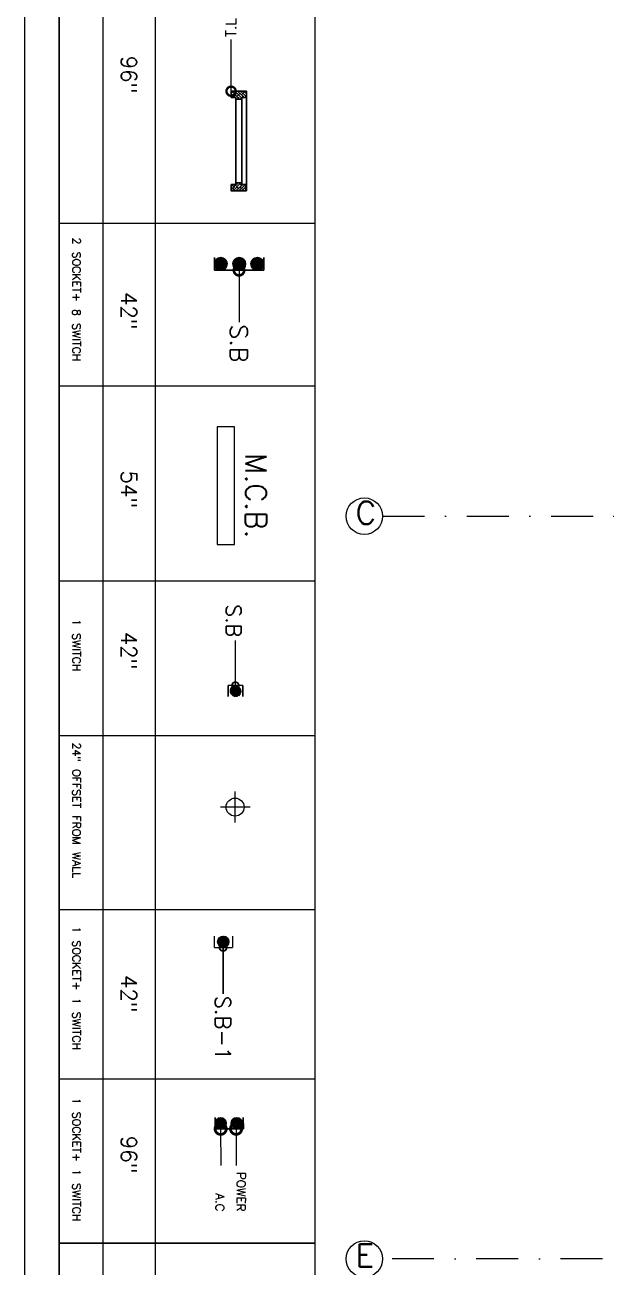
# Model space of a CAD drawing. Header units: inches. Extents: x 10416 to 14183, y 3009 to 10486.
# Drawn here: x 11025.4 to 11177.9, y 6324.2 to 6650.4 of the extents above; entities that cross this region are included whole.
import ezdxf

# ---------------------------------------------------------------- set-up
doc = ezdxf.new("R2010")
doc.units = ezdxf.units.IN
doc.header["$MEASUREMENT"] = 0
doc.linetypes.add('DASHDOTX2', pattern=[2, 1, -0.5, 0, -0.5])
doc.layers.get('0').update_dxf_attribs({"lineweight": 9})
for name, color, linetype in [('A7-cut out', 252, 'DASHDOTX2'), ('A7-sanitary', 132, 'Continuous'), ('A7-text', 232, 'Continuous')]:
    doc.layers.add(name, color=color, linetype=linetype)
doc.layers.add('electrica', color=8, linetype='Continuous', lineweight=0)
doc.layers.add('THIN', color=8, linetype='Continuous', lineweight=9)
doc.styles.add('2MM', font='romans.shx', dxfattribs={"width": 0.6, "height": 6.299213})
doc.styles.get("Standard").update_dxf_attribs({"font": 'txt.shx', "height": 5})
doc.styles.add('WORKING', font='txt.shx', dxfattribs={"height": 5})
doc.dimstyles.new('2MM', dxfattribs={"dimscale": 64, "dimtxt": 0.026083, "dimasz": 0.078125, "dimexe": 0.046875, "dimexo": 0.203125, "dimgap": 0.03125, "dimtad": 1, "dimdec": 5, "dimzin": 3, "dimdsep": 46, "dimlunit": 4, "dimtxsty": '2MM', "dimblk1": 'DOTSMALL', "dimblk2": 'DOTSMALL', "dimsah": 1, "dimcen": 0.1875, "dimdle": 0.0625, "dimclrd": 5, "dimclre": 1, "dimclrt": 5, "dimadec": 0, "dimazin": 0, "dimtfac": 1, "dimtdec": 5, "dimtix": 1, "dimtofl": 0, "dimtmove": 2, "dimatfit": 3, "dimldrblk": 'DOTSMALL', "dimfxl": 1, "dimfrac": 2, "dimtolj": 1, "dimtzin": 0, "dimarcsym": 0})

# ---------------------------------------------------------------- blocks, each defined once
blk = doc.blocks.new('fthytjut')
at = {"layer": 'A7-cut out', "color": 251, "lineweight": 5, "ltscale": 11}
for p, q in [((13122.06, 10154.47), (13570.71, 10154.47)), ((13489.12, 9959.47), (13122.06, 9959.47))]:
    blk.add_line(p, q, dxfattribs=at)
at = {"layer": 'A7-text', "color": 251, "lineweight": 5, "ltscale": 45}
for centre in [(13117.27, 10154.47), (13117.27, 9959.47)]:
    blk.add_circle(centre, 4.79, dxfattribs=at)
at = {"layer": 'A7-text', "color": 251, "lineweight": 5, "ltscale": 45, "char_height": 6, "attachment_point": 1, "style": 'WORKING'}
for s, insert in [('C', (13114.94, 10158.37)), ('E', (13114.94, 9963.37))]:
    blk.add_mtext_dynamic_manual_height_columns(s, width=0.2604, gutter_width=25, heights=[0], dxfattribs=dict(at, insert=insert))
blk = doc.blocks.new('_DotSmall')
at = {"color": 0, "linetype": 'ByBlock', "const_width": 0.5}
blk.add_lwpolyline([(-0.0625, 0, 1), (0.0625, 0, 1)], format="xyb", close=True, dxfattribs=at)
blk = doc.blocks.new('co')
at = {"layer": 'electrica', "color": 80, "lineweight": 20, "ltscale": 1.5}
for p, q in [((18888.76, 657.94), (18888.76, 651.33)), ((18892.21, 654.6), (18885.29, 654.6))]:
    blk.add_line(p, q, dxfattribs=at)
blk.add_circle((18888.76, 654.6), 2.01, dxfattribs=at)
blk = doc.blocks.new('df-d')
h = blk.add_hatch()
h.set_pattern_fill('ANSI38', color=3, scale=5, style=0)
h.set_pattern_definition([(45, (-4314.344, -5508.863), (-11.22532, 11.22532), []), (135, (-4314.344, -5508.863), (-33.67596, 11.22532), [39.6875, -23.8125])])
h.paths.add_polyline_path([(48, 80), (48, 115), (0, 115), (0, 0), (48, 0), (48, 35), (60, 35), (60, 80)])
blk.add_lwpolyline([(48, 0), (0, 0), (0, 115), (48, 115), (48, 80), (60, 80), (60, 35), (48, 35)], close=True)
blk.add_lwpolyline([(0, 0), (0, 115)])
blk = doc.blocks.new('TGHR')
at = {"lineweight": 25}
h = blk.add_hatch(dxfattribs=at)
h.set_pattern_fill('ANSI31', color=256, angle=-270, style=0)
h.set_pattern_definition([(135, (38304.2985, -27957.96195), (-0.08838834765, -0.08838834765), [])])
h.paths.add_polyline_path([(3425.55, 2083.22, -1), (3422.48, 2083.22, -1)])
h = blk.add_hatch(dxfattribs=at)
h.set_pattern_fill('ANSI31', color=256, angle=-270, style=0)
h.set_pattern_definition([(135, (38304.2985, -27962.34149), (-0.08838834765, -0.08838834765), [])])
h.paths.add_polyline_path([(3425.55, 2078.84, -1), (3422.48, 2078.84, -1)])
h = blk.add_hatch(dxfattribs=at)
h.set_pattern_fill('ANSI31', color=256, angle=-270, style=0)
h.set_pattern_definition([(135, (38304.2985, -27966.82174), (-0.08838834765, -0.08838834765), [])])
h.paths.add_polyline_path([(3425.55, 2074.36, -1), (3422.48, 2074.36, -1)])
for p in [(3422.48, 2084.76), (3425.55, 2072.83)]:
    blk.add_line(p, (3425.55, 2084.76), dxfattribs=at)
at = {"color": 0, "ltscale": 7}
blk.add_line((3425.55, 2072.83), (3422.48, 2072.83), dxfattribs=at)
at = {"lineweight": 25}
for centre in [(3424.02, 2083.22), (3424.02, 2078.84), (3424.02, 2074.36)]:
    blk.add_circle(centre, 1.54, dxfattribs=at)
at = {"insert": (3438.67, 2080.85), "char_height": 4.2, "width": 21.0852, "attachment_point": 1}
blk.add_mtext('S.B', dxfattribs=at)
at = {"lineweight": 25}
blk.add_leader([(3425.55, 2078.79), (3438.14, 2078.79)], dimstyle='2MM', override={"dimgap": 0.03125, "dimtad": 0}, dxfattribs=at)
blk = doc.blocks.new('DD')
at = {"layer": 'electrica', "lineweight": 25}
h = blk.add_hatch(dxfattribs=at)
h.set_pattern_fill('ANSI31', color=256, angle=180, style=0)
h.set_pattern_definition([(135.2714209, (53276.18317, -48502.0835), (0.07037491615, 0.07104485328), [])])
h.paths.add_polyline_path([(29111.32, -20713.25, 1), (29111.31, -20710.79, 1)])
h = blk.add_hatch(dxfattribs=at)
h.set_pattern_fill('ANSI31', color=256, angle=180, style=0)
h.set_pattern_definition([(135.2714209, (53279.76733, -48502.06653), (0.07037491615, 0.07104485328), [])])
h.paths.add_polyline_path([(29114.91, -20713.23, 1), (29114.9, -20710.77, 1)])
for p, q in [((29116.13, -20710.77), (29109.84, -20710.8)), ((29109.84, -20710.8), (29109.85, -20713.26)), ((29116.13, -20710.77), (29116.13, -20713.26))]:
    blk.add_line(p, q, dxfattribs=at)
for centre in [(29111.32, -20712.02), (29114.9, -20712)]:
    blk.add_circle(centre, 1.23, dxfattribs=at)
at = {"layer": 'electrica', "lineweight": 25, "char_height": 1.92, "width": 6.1013, "attachment_point": 3, "rotation": 89.7286}
for s, insert in [('POWER', (29109.41, -20692.3)), ('A.C', (29114.11, -20692.32))]:
    blk.add_mtext(s, dxfattribs=dict(at, insert=insert))
at = {"lineweight": 25}
for points in [[(29111.46, -20710.78), (29111.42, -20702.6)], [(29114.9, -20710.77), (29114.86, -20702.59)]]:
    blk.add_leader(points, dimstyle='2MM', override={"dimgap": 0.03125, "dimtad": 0}, dxfattribs=at)
blk = doc.blocks.new('DGD')
for p, q in [((1318.2, -2894.55), (1340.88, -2894.55)), ((1317.77, -2897.43), (1341.31, -2897.43)), ((1318.2, -2896.17), (1340.88, -2896.17))]:
    blk.add_line(p, q)
at = {"extrusion": (0, 0, -1), "xscale": 0.0359999999927823, "yscale": 0.0359999999927823, "zscale": -0.036, "rotation": 180}
blk.add_blockref('df-d', (-1316.04, -2893.29), dxfattribs=at)
at = {"xscale": 0.0359999999927823, "yscale": 0.0359999999927823, "zscale": 0.0359999999927823, "rotation": 180}
blk.add_blockref('df-d', (1343.04, -2893.29), dxfattribs=at)
at = {"color": 70}
blk.add_text('T.L', height=2.795, dxfattribs=at).set_placement((1357.75, -2894.68))
at = {"lineweight": 25}
blk.add_leader([(1343.04, -2893.29), (1357.03, -2893.29)], dimstyle='2MM', override={"dimgap": 0.03125, "dimtad": 0}, dxfattribs=at)
blk = doc.blocks.new('AERTRH')
at = {"layer": 'electrica', "lineweight": 25}
h = blk.add_hatch(dxfattribs=at)
h.set_pattern_fill('ANSI31', color=256, angle=180, style=0)
h.set_pattern_definition([(135, (65244.78712, -27322.58999), (-0.07071067812, -0.07071067812), [])])
h.paths.add_polyline_path([(23231.53, 4120.28, 1), (23235.57, 4120.28, 1)])
for p, q in [((23235.57, 4122.97), (23231.53, 4122.97)), ((23231.53, 4117.57), (23235.57, 4117.57))]:
    blk.add_line(p, q, dxfattribs=at)
at = {"layer": 'electrica', "color": 0, "ltscale": 7}
blk.add_line((23231.53, 4122.97), (23231.53, 4117.57), dxfattribs=at)
at = {"layer": 'electrica', "insert": (23213.79, 4116.84), "char_height": 5.522, "width": 27.7235, "attachment_point": 9}
blk.add_mtext('S.B', dxfattribs=at)
at = {"layer": 'electrica', "lineweight": 25}
blk.add_leader([(23231.53, 4120.22), (23214.97, 4120.22)], dimstyle='2MM', override={"dimgap": 0.03125, "dimtad": 0}, dxfattribs=at)
blk = doc.blocks.new('srdtfughuj')
at = {"lineweight": 20}
h = blk.add_hatch(dxfattribs=at)
h.set_pattern_fill('ANSI31', color=4, scale=1.593324, angle=-180, style=0)
h.set_pattern_definition([(135, (6028.31573, -598222.87294), (0.14083127232, 0.14083127232), [])])
h.paths.add_polyline_path([(10910.33, -17275.54, -1), (10910.33, -17279.46, -1)])
at = {"color": 4, "lineweight": 20}
for p, q in [((10878.73, -17828.72), (10878.73, -17066.16)), ((10933.85, -17828.72), (10933.85, -17066.16)), ((10951.95, -17828.72), (10951.95, -17066.16)), ((10967.07, -17828.72), (10967.07, -17066.16)), ((10967.07, -17173.26), (10878.73, -17173.26)), ((10878.73, -17173.26), (10967.07, -17173.26)), ((10878.73, -17230), (10967.07, -17230)), ((10907.13, -17279.46), (10907.13, -17275.54)), ((10913.34, -17275.54), (10907.13, -17275.54)), ((10913.34, -17275.54), (10913.34, -17279.46)), ((10878.73, -17288.54), (10967.07, -17288.54)), ((10878.73, -17348.71), (10967.07, -17348.71)), ((10878.73, -17402.26), (10967.07, -17402.26)), ((10878.73, -17469.69), (10967.07, -17469.69)), ((10878.73, -17525.88), (10967.07, -17525.88))]:
    blk.add_line(p, q, dxfattribs=at)
blk.add_lwpolyline([(10912.43, -17455.55), (10912.43, -17414.85), (10906.45, -17414.85), (10906.45, -17455.55)], close=True, dxfattribs=at)
blk.add_circle((10910.33, -17277.5), 1.96, dxfattribs=at)
at = {"color": 4, "lineweight": 20, "xscale": 1.550560556061625, "yscale": 1.550560556061625, "zscale": 1.550560556061625}
blk.add_blockref('DD', (-34233.17, 14900.53), dxfattribs=at)
at = {"color": 4, "lineweight": 20}
for name, p, xscale, yscale, zscale, rotation in [('co', (11921.24, -46612.21), 1.550560556061364, 1.550560556061364, 1.550560556061364, 90), ('AERTRH', (14793.28, -39283.35), 0.9434267938214984, 0.9434267938214984, 0.9434267938214984, 90), ('TGHR', (13875.48, -22404.87), 1.428996608398838, 1.428996608398838, 1.428996608398838, 90), ('DGD', (14596.31, -15859.45), 1.274905346121057, 1.274905346121057, 1.274905346121057, 269.9999999999999)]:
    blk.add_blockref(name, p, dxfattribs=dict(at, xscale=xscale, yscale=yscale, zscale=zscale, rotation=rotation))
at = {"color": 4, "lineweight": 20, "attachment_point": 1, "rotation": 90}
for s, insert, char_height, width in [('1 SOCKET+ 1 SWITCH', (10959.64, -17223.53), 2.791, 60.8879), ('96"', (10940.26, -17210.34), 5.427, 8.1728), ('S.B-1', (10907.77, -17258.82), 5.354, 26.8764), ('1 SOCKET+ 1 SWITCH', (10959.64, -17282.82), 2.791, 60.8879), ('42"', (10940.26, -17266.01), 5.427, 8.1728), ('24" OFFSET FROM WALL', (10959.64, -17346.38), 2.791, 60.8879), ('42"', (10940.26, -17384.73), 5.427, 8.1728), (' 1 SWITCH', (10959.64, -17391.58), 2.791, 60.8879), ('54"', (10940.26, -17440.51), 5.427, 8.1728), ('2 SOCKET+ 8 SWITCH', (10959.64, -17521.06), 2.791, 60.8879), ('42"', (10940.26, -17502.25), 5.427, 8.1728), ('96"', (10940.26, -17583.98), 5.427, 57.7364)]:
    blk.add_mtext(s, dxfattribs=dict(at, insert=insert, char_height=char_height, width=width))
at = {"color": 4, "lineweight": 20, "insert": (10895.45, -17446.49), "char_height": 7.179, "attachment_point": 1, "rotation": 90}
blk.add_mtext_dynamic_manual_height_columns('M.C.B.', width=0.5355, gutter_width=12.49, heights=[0], dxfattribs=at)
at = {"color": 4, "lineweight": 20}
blk.add_leader([(10910.4, -17275.54), (10910.4, -17259.49)], dimstyle='2MM', override={"dimgap": 0.03125, "dimtad": 0}, dxfattribs=at)

msp = doc.modelspace()

# ---------------------------------------------------------------- linework, layer by layer
at = {"layer": 'THIN', "color": 7, "ltscale": 0.6}
for points in [[(11025.38, 6838.42), (11694.45, 6838.42), (11694.45, 5962.13), (11025.38, 5962.13)], [(11034.38, 6829.42), (11685.45, 6829.42), (11685.45, 5971.13), (11034.38, 5971.13)]]:
    msp.add_lwpolyline(points, close=True, dxfattribs=at)

# ---------------------------------------------------------------- block references
at = {"layer": 'A7-cut out', "lineweight": 5}
msp.add_blockref('fthytjut', (-2002.81, -3633.12), dxfattribs=at)
at = {"layer": 'A7-sanitary', "color": 0, "ltscale": 0.6, "xscale": 0.7589749239178876, "yscale": 0.7589749239178876, "zscale": 0.7589749239178876, "rotation": 180}
msp.add_blockref('srdtfughuj', (19358.11, -6703.55), dxfattribs=at)

doc.saveas('drawing.dxf')
